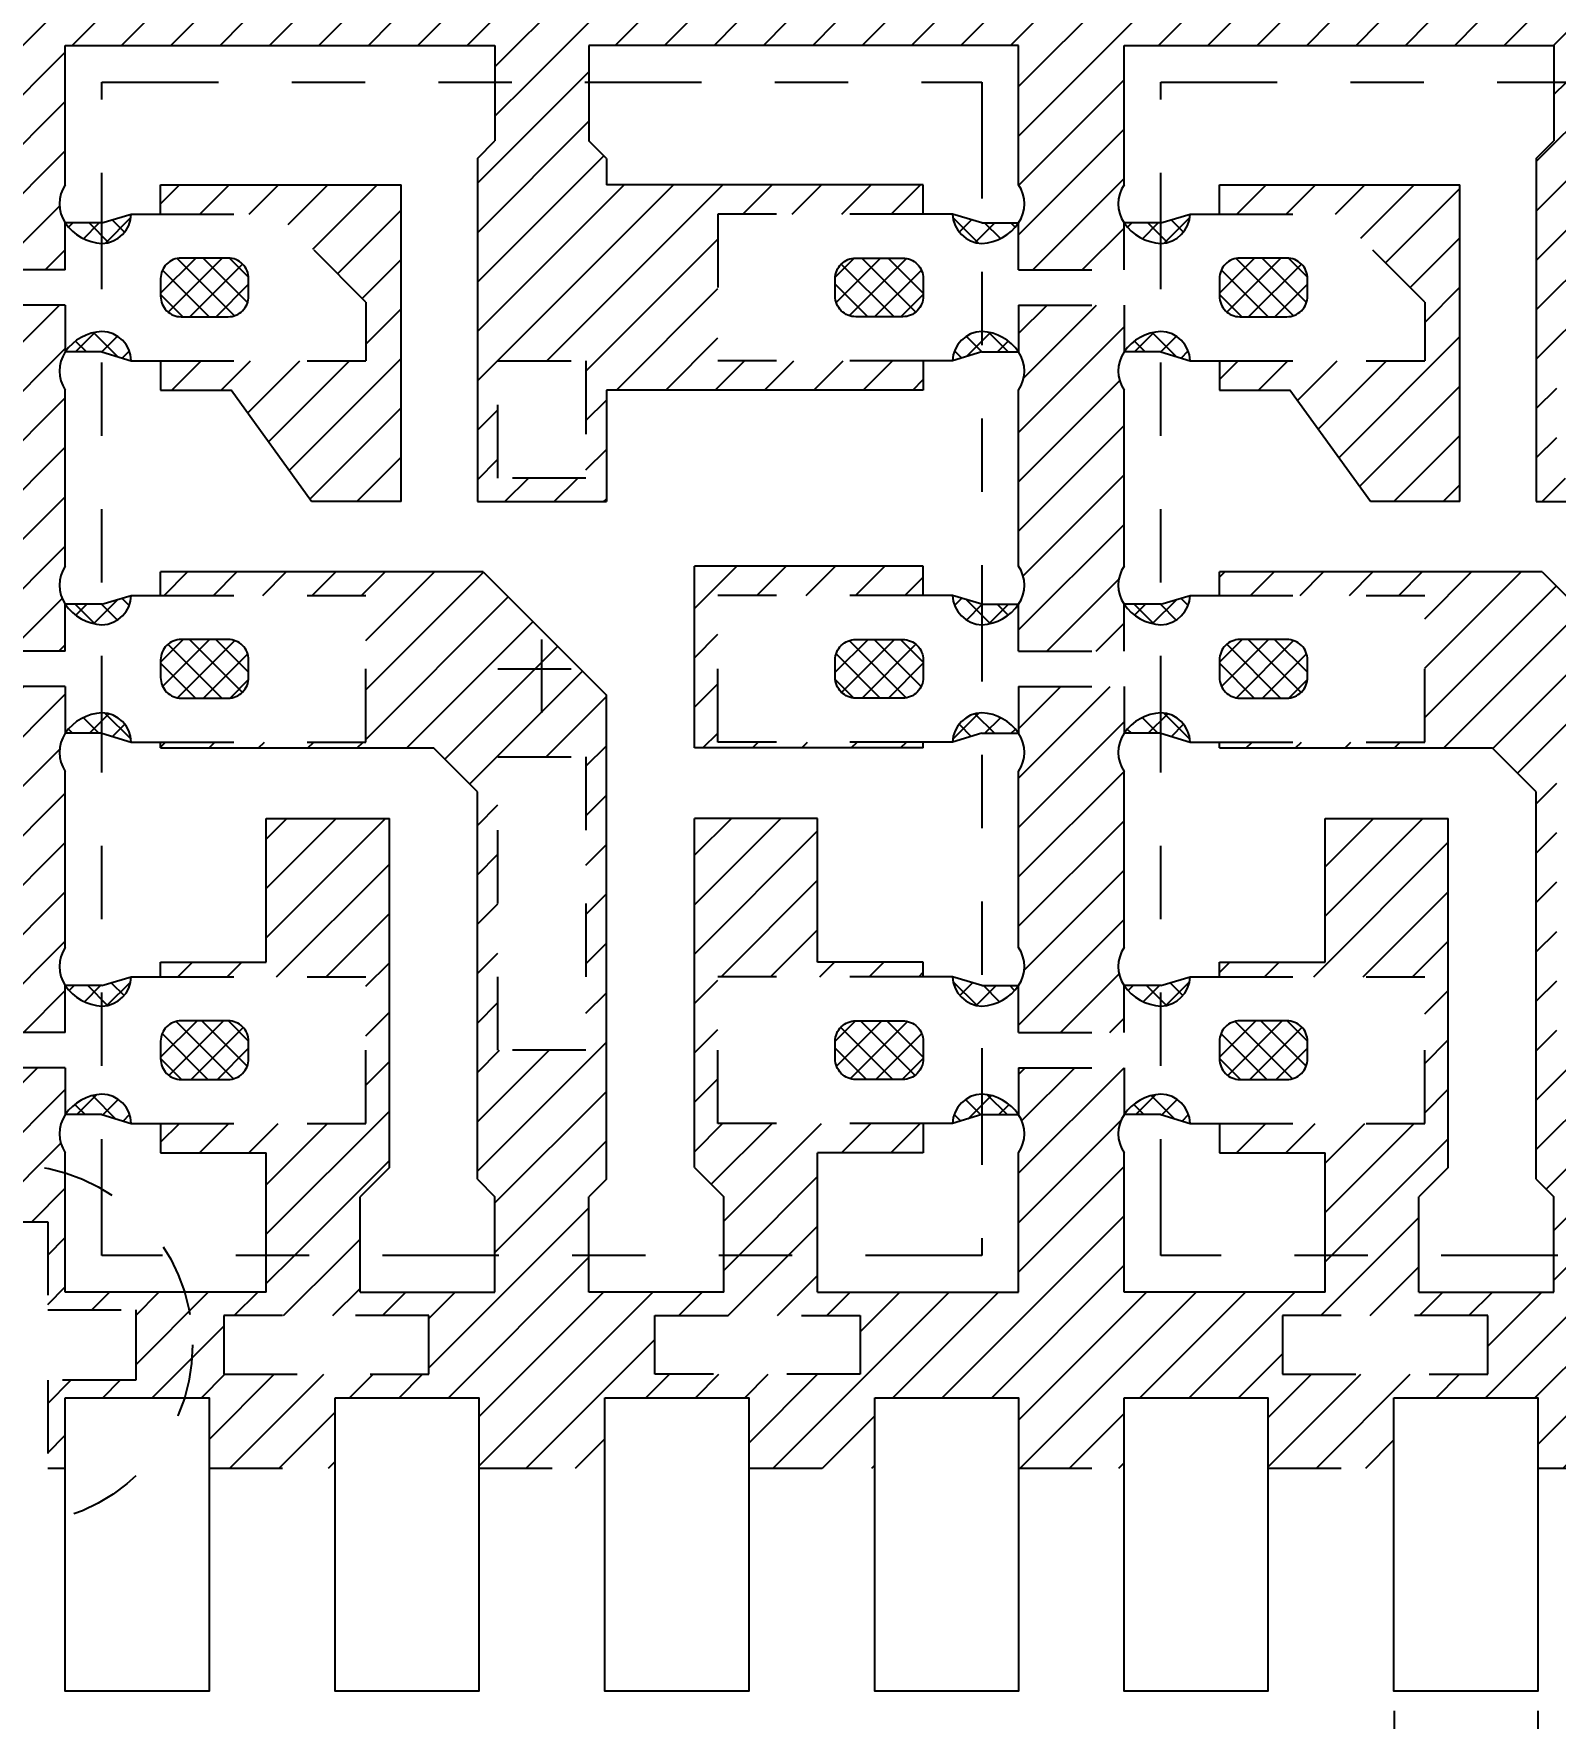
# Model space of a CAD drawing. Extents: x -12.91 to -4.05, y -3.75 to 2.29.
# Drawn here: x -11.09 to -9.015, y -2.341 to -0.043 of the extents above; entities that cross this region are included whole.
import ezdxf

# ---------------------------------------------------------------- set-up
doc = ezdxf.new("R2010")
doc.units = 0
doc.header["$LTSCALE"] = 0.5
doc.header["$PDMODE"] = 98
for name, pattern in [('CENTER', [50.8, 31.75, -6.35, 6.35, -6.35]), ('HIDDEN', [0.375, 0.25, -0.125]), ('PHANTOM2', [31.75, 15.875, -3.175, 3.175, -3.175, 3.175, -3.175])]:
    doc.linetypes.add(name, pattern=pattern)
for name, color, linetype in [('1D', 4, 'Continuous'), ('BTM', 7, 'HIDDEN'), ('CEN', 2, 'CENTER'), ('DIM', 3, 'Continuous'), ('HEB', 4, 'Continuous'), ('HET', 6, 'Continuous'), ('PKG', 1, 'PHANTOM2')]:
    doc.layers.add(name, color=color, linetype=linetype)
doc.styles.add('SIMPLEX', font='simplex.shx')
doc.dimstyles.new('Standard3', dxfattribs={"dimtxt": 0.08, "dimasz": 0.08, "dimexe": 0.027, "dimexo": 0.027, "dimgap": 0.027, "dimtad": 0, "dimdec": 3, "dimlfac": 1.25, "dimrnd": 0.0005, "dimzin": 1, "dimdsep": 46, "dimtxsty": 'SIMPLEX', "dimcen": 0.1905, "dimclrd": 256, "dimclre": 256, "dimclrt": 256, "dimadec": 0, "dimazin": 0, "dimtp": 0.03, "dimtm": 0.05, "dimtfac": 0.8, "dimtdec": 3, "dimtmove": 0, "dimatfit": 3, "dimfxl": 0.05, "dimtolj": 1, "dimtzin": 0, "dimlwd": -1, "dimlwe": -1, "dimarcsym": 0})

# ---------------------------------------------------------------- blocks, each defined once
blk = doc.blocks.new('*D5')
at = {"layer": 'Defpoints', "color": 0, "ltscale": 0.1, "transparency": 16777216}
for p in [(417.5908, 81.1451), (417.7868, 81.1451), (417.7868, 80.2857)]:
    blk.add_point(p, dxfattribs=at)
at = {"layer": 'DIM', "ltscale": 0.1, "transparency": 16777216}
for p, q in [((417.5908, 81.1181), (417.5908, 80.2587)), ((417.7868, 81.1181), (417.7868, 80.2587)), ((417.5108, 80.2857), (417.4308, 80.2857)), ((417.5908, 80.2857), (417.7868, 80.2857)), ((417.8668, 80.2857), (417.9468, 80.2857))]:
    blk.add_line(p, q, dxfattribs=at)
for points in [[(417.5108, 80.299), (417.5108, 80.2724), (417.5908, 80.2857)], [(417.8668, 80.299), (417.8668, 80.2724), (417.7868, 80.2857)]]:
    blk.add_solid(points, dxfattribs=at)
at = {"layer": 'DIM', "ltscale": 0.1, "transparency": 16777216, "insert": (418.2976, 80.2857), "char_height": 0.08, "attachment_point": 5, "style": 'SIMPLEX'}
blk.add_mtext('\\A1;0.245 TYP.', dxfattribs=at)
blk = doc.blocks.new('*D6')
at = {"layer": 'Defpoints', "color": 0, "ltscale": 0.1, "transparency": 16777216}
for p in [(417.7868, 81.1451), (417.9588, 81.1451), (417.9588, 80.4154)]:
    blk.add_point(p, dxfattribs=at)
at = {"layer": 'DIM', "ltscale": 0.1, "transparency": 16777216}
for p, q in [((417.7868, 81.1181), (417.7868, 80.3884)), ((417.9588, 81.1181), (417.9588, 80.3884)), ((417.7068, 80.4154), (417.6268, 80.4154)), ((417.7868, 80.4154), (417.9588, 80.4154)), ((418.0388, 80.4154), (418.1188, 80.4154))]:
    blk.add_line(p, q, dxfattribs=at)
for points in [[(417.7068, 80.4287), (417.7068, 80.402), (417.7868, 80.4154)], [(418.0388, 80.4287), (418.0388, 80.402), (417.9588, 80.4154)]]:
    blk.add_solid(points, dxfattribs=at)
at = {"layer": 'DIM', "ltscale": 0.1, "transparency": 16777216, "insert": (418.462, 80.4154), "char_height": 0.08, "attachment_point": 5, "style": 'SIMPLEX'}
blk.add_mtext('\\A1;0.215 TYP.', dxfattribs=at)

msp = doc.modelspace()

# ---------------------------------------------------------------- hatches: boundary and pattern name
at = {"layer": 'HEB', "ltscale": 0.1}
h = msp.add_hatch(dxfattribs=at)
h.set_pattern_fill('ANSI31', color=256, scale=0.015)
h.paths.add_polyline_path([(-8.15892, -0.93339), (-8.30292, -0.93339), (-8.30292, -0.99739, -0.3080854), (-8.30292, -1.04933), (-8.30292, -1.28946, -0.3080854), (-8.30292, -1.34139), (-8.30292, -1.40539), (-8.15892, -1.40539)])
h.paths.add_polyline_path([(-8.15892, -0.41339), (-8.30292, -0.41339), (-8.30292, -0.47739, -0.3080854), (-8.30292, -0.52933), (-8.30292, -0.76946, -0.3080854), (-8.30292, -0.82139), (-8.30292, -0.88539), (-8.15892, -0.88539)])
h.paths.add_polyline_path([(-8.15892, 0.39061), (-8.30292, 0.39061), (-8.30292, 0.32661, -0.3080854), (-8.30292, 0.27467), (-8.30292, 0.08461), (-8.57692, 0.08461), (-8.57692, 0.13461), (-8.70492, 0.13461), (-8.70492, 0.08461), (-8.88892, 0.08461), (-8.88892, 0.13461), (-9.01692, 0.13461), (-9.01692, 0.08461), (-9.20092, 0.08461), (-9.20092, 0.13461), (-9.32892, 0.13461), (-9.32892, 0.08461), (-9.60292, 0.08461), (-9.60292, 0.27467, -0.3080854), (-9.60292, 0.32661), (-9.60292, 0.39061), (-9.74692, 0.39061), (-9.74692, 0.32661, -0.3080854), (-9.74692, 0.27467), (-9.74692, 0.08461), (-10.02092, 0.08461), (-10.02092, 0.13461), (-10.14892, 0.13461), (-10.14892, 0.08461), (-10.33292, 0.08461), (-10.33292, 0.13461), (-10.46092, 0.13461), (-10.46092, 0.08461), (-10.64492, 0.08461), (-10.64492, 0.13461), (-10.77292, 0.13461), (-10.77292, 0.08461), (-11.04692, 0.08461), (-11.04692, 0.27467, -0.3080854), (-11.04692, 0.32661), (-11.04692, 0.39061), (-11.28684, 0.39061), (-11.28684, 0.28061), (-11.19092, 0.28061), (-11.19092, 0.08461), (-11.28684, 0.08461), (-11.28684, -0.05939), (-11.19092, -0.05939), (-11.19092, -0.25539), (-11.28684, -0.25539), (-11.28684, -0.36539), (-11.04692, -0.36539), (-11.04692, -0.30139, -0.3080854), (-11.04692, -0.24946), (-11.04692, -0.05939), (-10.46092, -0.05939), (-10.46092, -0.10939), (-10.33292, -0.10939), (-10.33292, -0.05939), (-9.74692, -0.05939), (-9.74692, -0.24946, -0.3080854), (-9.74692, -0.30139), (-9.74692, -0.36539), (-9.60292, -0.36539), (-9.60292, -0.30139, -0.3080854), (-9.60292, -0.24946), (-9.60292, -0.05939), (-9.01692, -0.05939), (-9.01692, -0.10939), (-8.88892, -0.10939), (-8.88892, -0.05939), (-8.30292, -0.05939), (-8.30292, -0.24946, -0.3080854), (-8.30292, -0.30139), (-8.30292, -0.36539), (-8.15892, -0.36539)])
h.paths.add_polyline_path([(-8.51892, -0.02739), (-8.79892, -0.02739), (-8.79892, 0.05261), (-8.51892, 0.05261)], flags=16)
h.paths.add_polyline_path([(-9.10692, -0.02739), (-9.38692, -0.02739), (-9.38692, 0.05261), (-9.10692, 0.05261)], flags=16)
h.paths.add_polyline_path([(-9.96292, -0.02739), (-10.24292, -0.02739), (-10.24292, 0.05261), (-9.96292, 0.05261)], flags=16)
h.paths.add_polyline_path([(-10.55092, -0.02739), (-10.83092, -0.02739), (-10.83092, 0.05261), (-10.55092, 0.05261)], flags=16)
h.paths.add_polyline_path([(-8.15892, 0.91061), (-8.30292, 0.91061), (-8.30292, 0.84661, -0.3080854), (-8.30292, 0.79467), (-8.30292, 0.55454, -0.3080854), (-8.30292, 0.50261), (-8.30292, 0.43861), (-8.15892, 0.43861)])
h.paths.add_polyline_path([(-8.15892, 1.43061), (-8.30292, 1.43061), (-8.30292, 1.36661, -0.3080854), (-8.30292, 1.31467), (-8.30292, 1.07454, -0.3080854), (-8.30292, 1.02261), (-8.30292, 0.95861), (-8.15892, 0.95861)])
h.paths.add_polyline_path([(-8.15892, 1.92861), (-11.28684, 1.92861), (-11.28684, 1.78461), (-11.19092, 1.78461), (-11.19092, 1.58861), (-11.28684, 1.58861), (-11.28684, 1.47861), (-11.04692, 1.47861), (-11.04692, 1.54261, -0.3080854), (-11.04692, 1.59454), (-11.04692, 1.78461), (-10.46092, 1.78461), (-10.46092, 1.73461), (-10.33292, 1.73461), (-10.33292, 1.78461), (-9.74692, 1.78461), (-9.74692, 1.59454, -0.3080854), (-9.74692, 1.54261), (-9.74692, 1.47861), (-9.60292, 1.47861), (-9.60292, 1.54261, -0.3080854), (-9.60292, 1.59454), (-9.60292, 1.78461), (-9.01692, 1.78461), (-9.01692, 1.73461), (-8.88892, 1.73461), (-8.88892, 1.78461), (-8.30292, 1.78461), (-8.30292, 1.59454, -0.3080854), (-8.30292, 1.54261), (-8.30292, 1.47861), (-8.15892, 1.47861)])
h.paths.add_polyline_path([(-8.51892, 1.81661), (-8.79892, 1.81661), (-8.79892, 1.89661), (-8.51892, 1.89661)], flags=16)
h.paths.add_polyline_path([(-9.10692, 1.81661), (-9.38692, 1.81661), (-9.38692, 1.89661), (-9.10692, 1.89661)], flags=16)
h.paths.add_polyline_path([(-9.96292, 1.81661), (-10.24292, 1.81661), (-10.24292, 1.89661), (-9.96292, 1.89661)], flags=16)
h.paths.add_polyline_path([(-10.55092, 1.81661), (-10.83092, 1.81661), (-10.83092, 1.89661), (-10.55092, 1.89661)], flags=16)
h.paths.add_polyline_path([(-11.04692, 0.79467, -0.3080854), (-11.04692, 0.84661), (-11.04692, 0.91061), (-11.19092, 0.91061), (-11.19092, 0.83661), (-11.28684, 0.83661), (-11.28684, 0.65661), (-11.19092, 0.65661), (-11.19092, 0.46061), (-11.28684, 0.46061), (-11.28684, 0.43861), (-11.04692, 0.43861), (-11.04692, 0.50261, -0.3080854), (-11.04692, 0.55454)])
h.paths.add_polyline_path([(-11.04692, 1.31467, -0.3080854), (-11.04692, 1.36661), (-11.04692, 1.43061), (-11.28684, 1.43061), (-11.28684, 1.40861), (-11.19092, 1.40861), (-11.19092, 1.21261), (-11.28684, 1.21261), (-11.28684, 1.03261), (-11.19092, 1.03261), (-11.19092, 0.95861), (-11.04692, 0.95861), (-11.04692, 1.02261, -0.3080854), (-11.04692, 1.07454)])
h.paths.add_polyline_path([(-11.04692, -0.52933, -0.3080854), (-11.04692, -0.47739), (-11.04692, -0.41339), (-11.28684, -0.41339), (-11.28684, -0.43539), (-11.19092, -0.43539), (-11.19092, -0.63139), (-11.28684, -0.63139), (-11.28684, -0.81139), (-11.19092, -0.81139), (-11.19092, -0.88539), (-11.04692, -0.88539), (-11.04692, -0.82139, -0.3080854), (-11.04692, -0.76946)])
h.paths.add_polyline_path([(-11.04692, -1.04933, -0.3080854), (-11.04692, -0.99739), (-11.04692, -0.93339), (-11.19092, -0.93339), (-11.19092, -1.00739), (-11.28684, -1.00739), (-11.28684, -1.18739), (-11.19092, -1.18739), (-11.19092, -1.38339), (-11.28684, -1.38339), (-11.28684, -1.40539), (-11.04692, -1.40539), (-11.04692, -1.34139, -0.3080854), (-11.04692, -1.28946)])
h.paths.add_polyline_path([(-9.60292, -0.52933, -0.3080854), (-9.60292, -0.47739), (-9.60292, -0.41339), (-9.74692, -0.41339), (-9.74692, -0.47739, -0.3080854), (-9.74692, -0.52933), (-9.74692, -0.76946, -0.3080854), (-9.74692, -0.82139), (-9.74692, -0.88539), (-9.60292, -0.88539), (-9.60292, -0.82139, -0.3080854), (-9.60292, -0.76946)])
h.paths.add_polyline_path([(-9.60292, -1.04933, -0.3080854), (-9.60292, -0.99739), (-9.60292, -0.93339), (-9.74692, -0.93339), (-9.74692, -0.99739, -0.3080854), (-9.74692, -1.04933), (-9.74692, -1.28946, -0.3080854), (-9.74692, -1.34139), (-9.74692, -1.40539), (-9.60292, -1.40539), (-9.60292, -1.34139, -0.3080854), (-9.60292, -1.28946)])
h.paths.add_polyline_path([(-9.60292, 1.31467, -0.3080854), (-9.60292, 1.36661), (-9.60292, 1.43061), (-9.74692, 1.43061), (-9.74692, 1.36661, -0.3080854), (-9.74692, 1.31467), (-9.74692, 1.07454, -0.3080854), (-9.74692, 1.02261), (-9.74692, 0.95861), (-9.60292, 0.95861), (-9.60292, 1.02261, -0.3080854), (-9.60292, 1.07454)])
h.paths.add_polyline_path([(-9.60292, 0.79467, -0.3080854), (-9.60292, 0.84661), (-9.60292, 0.91061), (-9.74692, 0.91061), (-9.74692, 0.84661, -0.3080854), (-9.74692, 0.79467), (-9.74692, 0.55454, -0.3080854), (-9.74692, 0.50261), (-9.74692, 0.43861), (-9.60292, 0.43861), (-9.60292, 0.50261, -0.3080854), (-9.60292, 0.55454)])
h.paths.add_polyline_path([(-8.15892, -1.45339), (-8.30292, -1.45339), (-8.30292, -1.51739), (-8.35292, -1.51739), (-8.35292, -1.70939), (-8.70492, -1.70939), (-8.70492, -1.75939), (-8.88892, -1.75939), (-8.88892, -1.70939), (-9.01692, -1.70939), (-9.01692, -1.75939), (-9.20092, -1.75939), (-9.20092, -1.70939), (-9.32892, -1.70939), (-9.32892, -1.75939), (-9.60292, -1.75939), (-9.60292, -1.56933, -0.3080854), (-9.60292, -1.51739), (-9.60292, -1.45339), (-9.74692, -1.45339), (-9.74692, -1.51739, -0.3080854), (-9.74692, -1.56933), (-9.74692, -1.75939), (-10.02092, -1.75939), (-10.02092, -1.70939), (-10.14892, -1.70939), (-10.14892, -1.75939), (-10.33292, -1.75939), (-10.33292, -1.70939), (-10.46092, -1.70939), (-10.46092, -1.75939), (-10.64492, -1.75939), (-10.64492, -1.70939), (-10.77292, -1.70939), (-10.77292, -1.75939), (-11.04692, -1.75939), (-11.04692, -1.56933, -0.3080854), (-11.04692, -1.51739), (-11.04692, -1.45339), (-11.28684, -1.45339), (-11.28684, -1.56339), (-11.19092, -1.56339), (-11.19092, -1.75939), (-11.28692, -1.75939), (-11.28692, -1.78339), (-11.16692, -1.78339), (-11.16692, -1.66339), (-11.07092, -1.66339), (-11.07092, -1.78339), (-10.95092, -1.78339), (-10.95092, -1.87939), (-11.07092, -1.87939), (-11.07092, -1.99939), (-11.04692, -1.99939), (-11.04692, -1.90339), (-10.85092, -1.90339), (-10.85092, -1.99939), (-10.67892, -1.99939), (-10.67892, -1.90339), (-10.48292, -1.90339), (-10.48292, -1.99939), (-10.31092, -1.99939), (-10.31092, -1.90339), (-10.11492, -1.90339), (-10.11492, -1.99939), (-9.94292, -1.99939), (-9.94292, -1.90339), (-9.74692, -1.90339), (-9.74692, -1.99939), (-9.60292, -1.99939), (-9.60292, -1.90339), (-9.40692, -1.90339), (-9.40692, -1.99939), (-9.23492, -1.99939), (-9.23492, -1.90339), (-9.03892, -1.90339), (-9.03892, -1.99939), (-8.86692, -1.99939), (-8.86692, -1.90339), (-8.67092, -1.90339), (-8.67092, -1.99939), (-8.49892, -1.99939), (-8.49892, -1.90339), (-8.30292, -1.90339), (-8.30292, -1.99939), (-8.15892, -1.99939)])
h.paths.add_polyline_path([(-8.51892, -1.87139), (-8.79892, -1.87139), (-8.79892, -1.79139), (-8.51892, -1.79139)], flags=16)
h.paths.add_polyline_path([(-9.10692, -1.87139), (-9.38692, -1.87139), (-9.38692, -1.79139), (-9.10692, -1.79139)], flags=16)
h.paths.add_polyline_path([(-9.96292, -1.87139), (-10.24292, -1.87139), (-10.24292, -1.79139), (-9.96292, -1.79139)], flags=16)
h.paths.add_polyline_path([(-10.55092, -1.87139), (-10.83092, -1.87139), (-10.83092, -1.79139), (-10.55092, -1.79139)], flags=16)
h.paths.add_polyline_path([(-11.16692, -1.87939), (-11.28692, -1.87939), (-11.28692, -1.90339), (-11.19092, -1.90339), (-11.19092, -1.99939), (-11.16692, -1.99939)], flags=17)
h = msp.add_hatch(dxfattribs=at)
h.set_pattern_fill('ANSI31', color=256, scale=0.015)
h.paths.add_polyline_path([(-10.30892, 0.89861), (-10.47692, 1.06661), (-10.91692, 1.06661), (-10.91692, 1.03461), (-10.63692, 1.03461), (-10.63692, 0.83461), (-10.91692, 0.83461), (-10.91692, 0.82661), (-10.54492, 0.82661), (-10.48492, 0.76661), (-10.48492, 0.23861), (-10.46092, 0.21461), (-10.46092, 0.13461), (-10.33292, 0.13461), (-10.33292, 0.21461), (-10.30892, 0.23861)])
h.paths.add_polyline_path([(-10.33692, 0.41461), (-10.45692, 0.41461), (-10.45692, 0.81461), (-10.33692, 0.81461)], flags=16)
h.paths.add_polyline_path([(-10.58892, 1.59461), (-10.91692, 1.59461), (-10.91692, 1.55461), (-10.75692, 1.55461), (-10.63692, 1.43461), (-10.63692, 1.35461), (-10.91692, 1.35461), (-10.91692, 1.31461), (-10.82092, 1.31461), (-10.71114, 1.16261), (-10.58892, 1.16261)])
h.paths.add_polyline_path([(-10.15692, 1.55461), (-9.87692, 1.55461), (-9.87692, 1.59461), (-10.30892, 1.59461), (-10.30892, 1.63061), (-10.33292, 1.65461), (-10.33292, 1.73461), (-10.46092, 1.73461), (-10.46092, 1.65461), (-10.48492, 1.63061), (-10.48492, 1.16261), (-10.30892, 1.16261), (-10.30892, 1.31461), (-9.87692, 1.31461), (-9.87692, 1.35461), (-10.15692, 1.35461)])
h.paths.add_polyline_path([(-10.33692, 1.35461), (-10.33692, 1.19461), (-10.45692, 1.19461), (-10.45692, 1.35461)], flags=16)
h.paths.add_polyline_path([(-9.87692, 1.07461), (-10.18892, 1.07461), (-10.18892, 0.82661), (-9.87692, 0.82661), (-9.87692, 0.83461), (-10.15692, 0.83461), (-10.15692, 1.03461), (-9.87692, 1.03461)])
h.paths.add_polyline_path([(-10.02092, 0.73061), (-10.18892, 0.73061), (-10.18892, 0.25461), (-10.14892, 0.21461), (-10.14892, 0.13461), (-10.02092, 0.13461), (-10.02092, 0.27461), (-9.87692, 0.27461), (-9.87692, 0.31461), (-10.15692, 0.31461), (-10.15692, 0.51461), (-9.87692, 0.51461), (-9.87692, 0.53461), (-10.02092, 0.53461)])
h.paths.add_polyline_path([(-10.60492, 0.73061), (-10.77292, 0.73061), (-10.77292, 0.53461), (-10.91692, 0.53461), (-10.91692, 0.51461), (-10.63692, 0.51461), (-10.63692, 0.31461), (-10.91692, 0.31461), (-10.91692, 0.27461), (-10.77292, 0.27461), (-10.77292, 0.13461), (-10.64492, 0.13461), (-10.64492, 0.21461), (-10.60492, 0.25461)], flags=17)
h.paths.add_polyline_path([(-10.91692, -0.24939), (-10.91692, -0.28939), (-10.75692, -0.28939), (-10.63692, -0.40939), (-10.63692, -0.48939), (-10.91692, -0.48939), (-10.91692, -0.52939), (-10.82092, -0.52939), (-10.71114, -0.68139), (-10.58892, -0.68139), (-10.58892, -0.24939)])
h.paths.add_polyline_path([(-10.48492, -0.68139), (-10.30892, -0.68139), (-10.30892, -0.52939), (-9.87692, -0.52939), (-9.87692, -0.48939), (-10.15692, -0.48939), (-10.15692, -0.28939), (-9.87692, -0.28939), (-9.87692, -0.24939), (-10.30892, -0.24939), (-10.30892, -0.21339), (-10.33292, -0.18939), (-10.33292, -0.10939), (-10.46092, -0.10939), (-10.46092, -0.18939), (-10.48492, -0.21339)])
h.paths.add_polyline_path([(-10.33692, -0.48939), (-10.33692, -0.64939), (-10.45692, -0.64939), (-10.45692, -0.48939)], flags=16)
h.paths.add_polyline_path([(-10.39692, -0.85739), (-10.47692, -0.77739), (-10.91692, -0.77739), (-10.91692, -0.80939), (-10.63692, -0.80939), (-10.63692, -1.00939), (-10.91692, -1.00939), (-10.91692, -1.01739), (-10.54492, -1.01739), (-10.48492, -1.07739), (-10.48492, -1.60539), (-10.46092, -1.62939), (-10.46092, -1.70939), (-10.33292, -1.70939), (-10.33292, -1.62939), (-10.30892, -1.60539), (-10.30892, -0.94539), (-10.34492, -0.90939)])
h.paths.add_polyline_path([(-10.45692, -1.02939), (-10.33692, -1.02939), (-10.33692, -1.42939), (-10.45692, -1.42939)], flags=16)
h.paths.add_polyline_path([(-10.18892, -0.76939), (-10.18892, -1.01739), (-9.87692, -1.01739), (-9.87692, -1.00939), (-10.15692, -1.00939), (-10.15692, -0.80939), (-9.87692, -0.80939), (-9.87692, -0.76939)])
h.paths.add_polyline_path([(-10.02092, -1.11339), (-10.18892, -1.11339), (-10.18892, -1.58939), (-10.14892, -1.62939), (-10.14892, -1.70939), (-10.02092, -1.70939), (-10.02092, -1.56939), (-9.87692, -1.56939), (-9.87692, -1.52939), (-10.15692, -1.52939), (-10.15692, -1.32939), (-9.87692, -1.32939), (-9.87692, -1.30939), (-10.02092, -1.30939)])
h.paths.add_polyline_path([(-10.77292, -1.30939), (-10.91692, -1.30939), (-10.91692, -1.32939), (-10.63692, -1.32939), (-10.63692, -1.52939), (-10.91692, -1.52939), (-10.91692, -1.56939), (-10.77292, -1.56939), (-10.77292, -1.70939), (-10.64492, -1.70939), (-10.64492, -1.62939), (-10.60492, -1.58939), (-10.60492, -1.11339), (-10.77292, -1.11339)], flags=17)
h.paths.add_polyline_path([(-9.26714, -0.68139), (-9.14492, -0.68139), (-9.14492, -0.24939), (-9.47292, -0.24939), (-9.47292, -0.28939), (-9.31292, -0.28939), (-9.19292, -0.40939), (-9.19292, -0.48939), (-9.47292, -0.48939), (-9.47292, -0.52939), (-9.37692, -0.52939)])
h.paths.add_polyline_path([(-8.86492, -0.24939), (-8.86492, -0.21339), (-8.88892, -0.18939), (-8.88892, -0.10939), (-9.01692, -0.10939), (-9.01692, -0.18939), (-9.04092, -0.21339), (-9.04092, -0.68139), (-8.86492, -0.68139), (-8.86492, -0.52939), (-8.43292, -0.52939), (-8.43292, -0.48939), (-8.71292, -0.48939), (-8.71292, -0.28939), (-8.43292, -0.28939), (-8.43292, -0.24939)])
h.paths.add_polyline_path([(-8.89292, -0.48939), (-8.89292, -0.64939), (-9.01292, -0.64939), (-9.01292, -0.48939)], flags=16)
h.paths.add_polyline_path([(-8.43292, -0.80939), (-8.43292, -0.76939), (-8.74492, -0.76939), (-8.74492, -1.01739), (-8.43292, -1.01739), (-8.43292, -1.00939), (-8.71292, -1.00939), (-8.71292, -0.80939)])
h.paths.add_polyline_path([(-8.95292, -0.85739), (-9.03292, -0.77739), (-9.47292, -0.77739), (-9.47292, -0.80939), (-9.19292, -0.80939), (-9.19292, -1.00939), (-9.47292, -1.00939), (-9.47292, -1.01739), (-9.10092, -1.01739), (-9.04092, -1.07739), (-9.04092, -1.60539), (-9.01692, -1.62939), (-9.01692, -1.70939), (-8.88892, -1.70939), (-8.88892, -1.62939), (-8.86492, -1.60539), (-8.86492, -0.94539), (-8.90092, -0.90939)])
h.paths.add_polyline_path([(-9.01292, -1.02939), (-8.89292, -1.02939), (-8.89292, -1.42939), (-9.01292, -1.42939)], flags=16)
h.paths.add_polyline_path([(-9.19292, -1.32939), (-9.19292, -1.52939), (-9.47292, -1.52939), (-9.47292, -1.56939), (-9.32892, -1.56939), (-9.32892, -1.70939), (-9.20092, -1.70939), (-9.20092, -1.62939), (-9.16092, -1.58939), (-9.16092, -1.11339), (-9.32892, -1.11339), (-9.32892, -1.30939), (-9.47292, -1.30939), (-9.47292, -1.32939)], flags=17)
h.paths.add_polyline_path([(-8.74492, -1.58939), (-8.70492, -1.62939), (-8.70492, -1.70939), (-8.57692, -1.70939), (-8.57692, -1.56939), (-8.43292, -1.56939), (-8.43292, -1.52939), (-8.71292, -1.52939), (-8.71292, -1.32939), (-8.43292, -1.32939), (-8.43292, -1.30939), (-8.57692, -1.30939), (-8.57692, -1.11339), (-8.74492, -1.11339)])
h.paths.add_polyline_path([(-9.14492, 1.59461), (-9.47292, 1.59461), (-9.47292, 1.55461), (-9.31292, 1.55461), (-9.19292, 1.43461), (-9.19292, 1.35461), (-9.47292, 1.35461), (-9.47292, 1.31461), (-9.37692, 1.31461), (-9.26714, 1.16261), (-9.14492, 1.16261)])
h.paths.add_polyline_path([(-8.43292, 1.31461), (-8.43292, 1.35461), (-8.71292, 1.35461), (-8.71292, 1.55461), (-8.43292, 1.55461), (-8.43292, 1.59461), (-8.86492, 1.59461), (-8.86492, 1.63061), (-8.88892, 1.65461), (-8.88892, 1.73461), (-9.01692, 1.73461), (-9.01692, 1.65461), (-9.04092, 1.63061), (-9.04092, 1.16261), (-8.86492, 1.16261), (-8.86492, 1.31461)])
h.paths.add_polyline_path([(-8.89292, 1.35461), (-8.89292, 1.19461), (-9.01292, 1.19461), (-9.01292, 1.35461)], flags=16)
h.paths.add_polyline_path([(-8.86492, 0.89861), (-8.90092, 0.93461), (-8.95292, 0.98661), (-9.03292, 1.06661), (-9.47292, 1.06661), (-9.47292, 1.03461), (-9.19292, 1.03461), (-9.19292, 0.83461), (-9.47292, 0.83461), (-9.47292, 0.82661), (-9.10092, 0.82661), (-9.04092, 0.76661), (-9.04092, 0.23861), (-9.01692, 0.21461), (-9.01692, 0.13461), (-8.88892, 0.13461), (-8.88892, 0.21461), (-8.86492, 0.23861)])
h.paths.add_polyline_path([(-9.01292, 0.41461), (-9.01292, 0.81461), (-8.89292, 0.81461), (-8.89292, 0.41461)], flags=16)
h.paths.add_polyline_path([(-8.74492, 0.25461), (-8.70492, 0.21461), (-8.70492, 0.13461), (-8.57692, 0.13461), (-8.57692, 0.27461), (-8.43292, 0.27461), (-8.43292, 0.31461), (-8.71292, 0.31461), (-8.71292, 0.51461), (-8.43292, 0.51461), (-8.43292, 0.53461), (-8.57692, 0.53461), (-8.57692, 0.73061), (-8.74492, 0.73061)])
h.paths.add_polyline_path([(-9.19292, 0.51461), (-9.19292, 0.31461), (-9.47292, 0.31461), (-9.47292, 0.27461), (-9.32892, 0.27461), (-9.32892, 0.13461), (-9.20092, 0.13461), (-9.20092, 0.21461), (-9.16092, 0.25461), (-9.16092, 0.73061), (-9.32892, 0.73061), (-9.32892, 0.53461), (-9.47292, 0.53461), (-9.47292, 0.51461)], flags=17)
h.paths.add_polyline_path([(-8.74492, 1.07461), (-8.74492, 0.82661), (-8.43292, 0.82661), (-8.43292, 0.83461), (-8.71292, 0.83461), (-8.71292, 1.03461), (-8.43292, 1.03461), (-8.43292, 1.07461)])
at = {"layer": 'HET', "ltscale": 0.1}
h = msp.add_hatch(dxfattribs=at)
h.set_pattern_fill('ANSI37', color=256, scale=0.008)
h.set_pattern_definition([(45, (-10.396915, 1.846872), (-0.01796051, 0.01796051), []), (135, (-10.396915, 1.846872), (-0.01796051, -0.01796051), [])])
h.paths.add_polyline_path([(-10.82492, -0.42939, 0.4142136), (-10.79692, -0.40139), (-10.79692, -0.37739, 0.4142136), (-10.82492, -0.34939), (-10.88892, -0.34939, 0.4142136), (-10.91692, -0.37739), (-10.91692, -0.40139, 0.4142136), (-10.88892, -0.42939)])
h.paths.add_polyline_path([(-10.95692, -0.28939), (-10.99692, -0.30139), (-11.04692, -0.30139, 0.2347538), (-10.99692, -0.32939, 0.3981388)])
h.paths.add_polyline_path([(-10.95692, -0.48939, 0.3981388), (-10.99692, -0.44939, 0.2347538), (-11.04692, -0.47739), (-10.99692, -0.47739)])
h.paths.add_polyline_path([(-9.79692, -0.32939, 0.2347538), (-9.74692, -0.30139), (-9.79692, -0.30139), (-9.83692, -0.28939, 0.3981388)])
h.paths.add_polyline_path([(-9.87692, -0.37739, 0.4142136), (-9.90492, -0.34939), (-9.96892, -0.34939, 0.4142136), (-9.99692, -0.37739), (-9.99692, -0.40139, 0.4142136), (-9.96892, -0.42939), (-9.90492, -0.42939, 0.4142136), (-9.87692, -0.40139)])
h.paths.add_polyline_path([(-9.74692, -0.47739, 0.2347538), (-9.79692, -0.44939, 0.3981388), (-9.83692, -0.48939), (-9.79692, -0.47739)])
h.paths.add_polyline_path([(-9.79692, -0.82139), (-9.83692, -0.80939, 0.3981388), (-9.79692, -0.84939, 0.2347538), (-9.74692, -0.82139)])
h.paths.add_polyline_path([(-9.90492, -0.86939), (-9.96892, -0.86939, 0.4142136), (-9.99692, -0.89739), (-9.99692, -0.92139, 0.4142136), (-9.96892, -0.94939), (-9.90492, -0.94939, 0.4142136), (-9.87692, -0.92139), (-9.87692, -0.89739, 0.4142136)])
h.paths.add_polyline_path([(-9.79692, -0.96939, 0.3981388), (-9.83692, -1.00939), (-9.79692, -0.99739), (-9.74692, -0.99739, 0.2347538)])
h.paths.add_polyline_path([(-10.95692, -0.80939), (-10.99692, -0.82139), (-11.04692, -0.82139, 0.2347538), (-10.99692, -0.84939, 0.3981388)])
h.paths.add_polyline_path([(-10.91692, -0.92139, 0.4142136), (-10.88892, -0.94939), (-10.82492, -0.94939, 0.4142136), (-10.79692, -0.92139), (-10.79692, -0.89739, 0.4142136), (-10.82492, -0.86939), (-10.88892, -0.86939, 0.4142136), (-10.91692, -0.89739)])
h.paths.add_polyline_path([(-10.95692, -1.00939, 0.3981388), (-10.99692, -0.96939, 0.2347538), (-11.04692, -0.99739), (-10.99692, -0.99739)])
h.paths.add_polyline_path([(-10.99692, -1.34139), (-11.04692, -1.34139, 0.2347538), (-10.99692, -1.36939, 0.3981388), (-10.95692, -1.32939)])
h.paths.add_polyline_path([(-10.82492, -1.46939, 0.4142136), (-10.79692, -1.44139), (-10.79692, -1.41739, 0.4142136), (-10.82492, -1.38939), (-10.88892, -1.38939, 0.4142136), (-10.91692, -1.41739), (-10.91692, -1.44139, 0.4142136), (-10.88892, -1.46939)])
h.paths.add_polyline_path([(-10.95692, -1.52939, 0.3981388), (-10.99692, -1.48939, 0.2347538), (-11.04692, -1.51739), (-10.99692, -1.51739)])
h.paths.add_polyline_path([(-9.79692, -1.36939, 0.2347538), (-9.74692, -1.34139), (-9.79692, -1.34139), (-9.83692, -1.32939, 0.3981388)])
h.paths.add_polyline_path([(-9.96892, -1.38939, 0.4142136), (-9.99692, -1.41739), (-9.99692, -1.44139, 0.4142136), (-9.96892, -1.46939), (-9.90492, -1.46939, 0.4142136), (-9.87692, -1.44139), (-9.87692, -1.41739, 0.4142136), (-9.90492, -1.38939)])
h.paths.add_polyline_path([(-9.79692, -1.51739), (-9.74692, -1.51739, 0.2347538), (-9.79692, -1.48939, 0.3981388), (-9.83692, -1.52939)])
h = msp.add_hatch(dxfattribs=at)
h.set_pattern_fill('ANSI37', color=256, scale=0.008)
h.set_pattern_definition([(45, (-8.952915, 1.846872), (-0.01796051, 0.01796051), []), (135, (-8.952915, 1.846872), (-0.01796051, -0.01796051), [])])
h.paths.add_polyline_path([(-9.38092, -0.42939, 0.4142136), (-9.35292, -0.40139), (-9.35292, -0.37739, 0.4142136), (-9.38092, -0.34939), (-9.44492, -0.34939, 0.4142136), (-9.47292, -0.37739), (-9.47292, -0.40139, 0.4142136), (-9.44492, -0.42939)])
h.paths.add_polyline_path([(-9.51292, -0.28939), (-9.55292, -0.30139), (-9.60292, -0.30139, 0.2347538), (-9.55292, -0.32939, 0.3981388)])
h.paths.add_polyline_path([(-9.51292, -0.48939, 0.3981388), (-9.55292, -0.44939, 0.2347538), (-9.60292, -0.47739), (-9.55292, -0.47739)])
h.paths.add_polyline_path([(-8.35292, -0.32939, 0.2347538), (-8.30292, -0.30139), (-8.35292, -0.30139), (-8.39292, -0.28939, 0.3981388)])
h.paths.add_polyline_path([(-8.43292, -0.37739, 0.4142136), (-8.46092, -0.34939), (-8.52492, -0.34939, 0.4142136), (-8.55292, -0.37739), (-8.55292, -0.40139, 0.4142136), (-8.52492, -0.42939), (-8.46092, -0.42939, 0.4142136), (-8.43292, -0.40139)])
h.paths.add_polyline_path([(-8.30292, -0.47739, 0.2347538), (-8.35292, -0.44939, 0.3981388), (-8.39292, -0.48939), (-8.35292, -0.47739)])
h.paths.add_polyline_path([(-8.35292, -0.82139), (-8.39292, -0.80939, 0.3981388), (-8.35292, -0.84939, 0.2347538), (-8.30292, -0.82139)])
h.paths.add_polyline_path([(-8.46092, -0.86939), (-8.52492, -0.86939, 0.4142136), (-8.55292, -0.89739), (-8.55292, -0.92139, 0.4142136), (-8.52492, -0.94939), (-8.46092, -0.94939, 0.4142136), (-8.43292, -0.92139), (-8.43292, -0.89739, 0.4142136)])
h.paths.add_polyline_path([(-8.35292, -0.96939, 0.3981388), (-8.39292, -1.00939), (-8.35292, -0.99739), (-8.30292, -0.99739, 0.2347538)])
h.paths.add_polyline_path([(-9.51292, -0.80939), (-9.55292, -0.82139), (-9.60292, -0.82139, 0.2347538), (-9.55292, -0.84939, 0.3981388)])
h.paths.add_polyline_path([(-9.47292, -0.92139, 0.4142136), (-9.44492, -0.94939), (-9.38092, -0.94939, 0.4142136), (-9.35292, -0.92139), (-9.35292, -0.89739, 0.4142136), (-9.38092, -0.86939), (-9.44492, -0.86939, 0.4142136), (-9.47292, -0.89739)])
h.paths.add_polyline_path([(-9.51292, -1.00939, 0.3981388), (-9.55292, -0.96939, 0.2347538), (-9.60292, -0.99739), (-9.55292, -0.99739)])
h.paths.add_polyline_path([(-9.55292, -1.34139), (-9.60292, -1.34139, 0.2347538), (-9.55292, -1.36939, 0.3981388), (-9.51292, -1.32939)])
h.paths.add_polyline_path([(-9.38092, -1.46939, 0.4142136), (-9.35292, -1.44139), (-9.35292, -1.41739, 0.4142136), (-9.38092, -1.38939), (-9.44492, -1.38939, 0.4142136), (-9.47292, -1.41739), (-9.47292, -1.44139, 0.4142136), (-9.44492, -1.46939)])
h.paths.add_polyline_path([(-9.51292, -1.52939, 0.3981388), (-9.55292, -1.48939, 0.2347538), (-9.60292, -1.51739), (-9.55292, -1.51739)])
h.paths.add_polyline_path([(-8.35292, -1.36939, 0.2347538), (-8.30292, -1.34139), (-8.35292, -1.34139), (-8.39292, -1.32939, 0.3981388)])
h.paths.add_polyline_path([(-8.52492, -1.38939, 0.4142136), (-8.55292, -1.41739), (-8.55292, -1.44139, 0.4142136), (-8.52492, -1.46939), (-8.46092, -1.46939, 0.4142136), (-8.43292, -1.44139), (-8.43292, -1.41739, 0.4142136), (-8.46092, -1.38939)])
h.paths.add_polyline_path([(-8.35292, -1.51739), (-8.30292, -1.51739, 0.2347538), (-8.35292, -1.48939, 0.3981388), (-8.39292, -1.52939)])

# ---------------------------------------------------------------- linework, layer by layer
at = {"ltscale": 0.1}
for p, q in [((-11.04692, -0.05939), (-10.46092, -0.05939)), ((-11.04692, -0.24946), (-11.04692, -0.05939)), ((-9.74692, -0.05939), (-10.33292, -0.05939)), ((-9.74692, -0.24946), (-9.74692, -0.05939)), ((-9.60292, -0.05939), (-9.01692, -0.05939)), ((-9.60292, -0.24946), (-9.60292, -0.05939)), ((-10.99692, -0.30139), (-10.95692, -0.28939)), ((-9.79692, -0.30139), (-9.83692, -0.28939)), ((-9.55292, -0.30139), (-9.51292, -0.28939)), ((-10.99692, -0.30139), (-11.04692, -0.30139)), ((-9.79692, -0.30139), (-9.74692, -0.30139)), ((-9.55292, -0.30139), (-9.60292, -0.30139)), ((-10.99692, -0.47739), (-11.04692, -0.47739)), ((-10.99692, -0.47739), (-10.95692, -0.48939)), ((-9.79692, -0.47739), (-9.83692, -0.48939)), ((-9.79692, -0.47739), (-9.74692, -0.47739)), ((-9.55292, -0.47739), (-9.60292, -0.47739)), ((-9.55292, -0.47739), (-9.51292, -0.48939)), ((-11.04692, -0.76946), (-11.04692, -0.52933)), ((-9.74692, -0.76946), (-9.74692, -0.52933)), ((-9.60292, -0.76946), (-9.60292, -0.52933)), ((-10.99692, -0.82139), (-11.04692, -0.82139)), ((-10.99692, -0.82139), (-10.95692, -0.80939)), ((-9.79692, -0.82139), (-9.83692, -0.80939)), ((-9.79692, -0.82139), (-9.74692, -0.82139)), ((-9.55292, -0.82139), (-9.60292, -0.82139)), ((-9.55292, -0.82139), (-9.51292, -0.80939)), ((-10.99692, -0.99739), (-11.04692, -0.99739)), ((-10.99692, -0.99739), (-10.95692, -1.00939)), ((-9.79692, -0.99739), (-9.83692, -1.00939)), ((-9.79692, -0.99739), (-9.74692, -0.99739)), ((-9.55292, -0.99739), (-9.60292, -0.99739)), ((-9.55292, -0.99739), (-9.51292, -1.00939)), ((-11.04692, -1.28946), (-11.04692, -1.04933)), ((-9.74692, -1.28946), (-9.74692, -1.04933)), ((-9.60292, -1.28946), (-9.60292, -1.04933)), ((-10.99692, -1.34139), (-10.95692, -1.32939)), ((-9.79692, -1.34139), (-9.83692, -1.32939)), ((-9.55292, -1.34139), (-9.51292, -1.32939)), ((-10.99692, -1.34139), (-11.04692, -1.34139)), ((-9.79692, -1.34139), (-9.74692, -1.34139)), ((-9.55292, -1.34139), (-9.60292, -1.34139)), ((-10.99692, -1.51739), (-11.04692, -1.51739)), ((-10.99692, -1.51739), (-10.95692, -1.52939)), ((-9.79692, -1.51739), (-9.83692, -1.52939)), ((-9.79692, -1.51739), (-9.74692, -1.51739)), ((-9.55292, -1.51739), (-9.60292, -1.51739)), ((-9.55292, -1.51739), (-9.51292, -1.52939)), ((-11.04692, -1.75939), (-11.04692, -1.56933)), ((-9.74692, -1.75939), (-9.74692, -1.56933)), ((-9.60292, -1.75939), (-9.60292, -1.56933)), ((-10.77292, -1.75939), (-11.04692, -1.75939)), ((-10.64492, -1.75939), (-10.46092, -1.75939)), ((-10.14892, -1.75939), (-10.33292, -1.75939)), ((-10.02092, -1.75939), (-9.74692, -1.75939)), ((-9.32892, -1.75939), (-9.60292, -1.75939)), ((-9.20092, -1.75939), (-9.01692, -1.75939))]:
    msp.add_line(p, q, dxfattribs=at)
for p, q in [((-10.46092, -0.05939), (-10.46092, -0.18939)), ((-10.33292, -0.05939), (-10.33292, -0.18939)), ((-9.01692, -0.05939), (-9.01692, -0.18939)), ((-10.48492, -0.21339), (-10.46092, -0.18939)), ((-10.30892, -0.21339), (-10.33292, -0.18939)), ((-9.04092, -0.21339), (-9.01692, -0.18939)), ((-10.48492, -0.21339), (-10.48492, -0.68139)), ((-10.30892, -0.21339), (-10.30892, -0.24939)), ((-9.04092, -0.21339), (-9.04092, -0.68139)), ((-10.91692, -0.24939), (-10.58892, -0.24939)), ((-10.91692, -0.28939), (-10.91692, -0.24939)), ((-10.58892, -0.68139), (-10.58892, -0.24939)), ((-9.87692, -0.24939), (-10.30892, -0.24939)), ((-9.87692, -0.28939), (-9.87692, -0.24939)), ((-9.47292, -0.24939), (-9.14492, -0.24939)), ((-9.47292, -0.28939), (-9.47292, -0.24939)), ((-9.14492, -0.68139), (-9.14492, -0.24939)), ((-10.95692, -0.28939), (-10.91692, -0.28939)), ((-9.83692, -0.28939), (-9.87692, -0.28939)), ((-9.51292, -0.28939), (-9.47292, -0.28939)), ((-10.95692, -0.48939), (-10.91692, -0.48939)), ((-10.91692, -0.48939), (-10.91692, -0.52939)), ((-9.87692, -0.48939), (-9.87692, -0.52939)), ((-9.83692, -0.48939), (-9.87692, -0.48939)), ((-9.51292, -0.48939), (-9.47292, -0.48939)), ((-9.47292, -0.48939), (-9.47292, -0.52939)), ((-10.91692, -0.52939), (-10.82092, -0.52939)), ((-10.71114, -0.68139), (-10.82092, -0.52939)), ((-10.30892, -0.52939), (-10.30892, -0.68139)), ((-9.87692, -0.52939), (-10.30892, -0.52939)), ((-9.47292, -0.52939), (-9.37692, -0.52939)), ((-9.26714, -0.68139), (-9.37692, -0.52939)), ((-10.58892, -0.68139), (-10.71114, -0.68139)), ((-10.48492, -0.68139), (-10.30892, -0.68139)), ((-9.14492, -0.68139), (-9.26714, -0.68139)), ((-9.04092, -0.68139), (-8.86492, -0.68139)), ((-10.91692, -0.80939), (-10.91692, -0.77739)), ((-10.47692, -0.77739), (-10.91692, -0.77739)), ((-10.47692, -0.77739), (-10.30892, -0.94539)), ((-10.18892, -1.01739), (-10.18892, -0.76939)), ((-9.87692, -0.76939), (-10.18892, -0.76939)), ((-9.87692, -0.80939), (-9.87692, -0.76939)), ((-9.47292, -0.80939), (-9.47292, -0.77739)), ((-9.03292, -0.77739), (-9.47292, -0.77739)), ((-9.03292, -0.77739), (-8.86492, -0.94539)), ((-10.95692, -0.80939), (-10.91692, -0.80939)), ((-9.83692, -0.80939), (-9.87692, -0.80939)), ((-9.51292, -0.80939), (-9.47292, -0.80939)), ((-10.30892, -1.60539), (-10.30892, -0.94539)), ((-10.95692, -1.00939), (-10.91692, -1.00939)), ((-10.91692, -1.01739), (-10.91692, -1.00939)), ((-9.87692, -1.01739), (-9.87692, -1.00939)), ((-9.83692, -1.00939), (-9.87692, -1.00939)), ((-9.51292, -1.00939), (-9.47292, -1.00939)), ((-9.47292, -1.01739), (-9.47292, -1.00939)), ((-10.91692, -1.01739), (-10.54492, -1.01739)), ((-10.48492, -1.07739), (-10.54492, -1.01739)), ((-9.87692, -1.01739), (-10.18892, -1.01739)), ((-9.47292, -1.01739), (-9.10092, -1.01739)), ((-9.04092, -1.07739), (-9.10092, -1.01739)), ((-10.48492, -1.60539), (-10.48492, -1.07739)), ((-9.04092, -1.60539), (-9.04092, -1.07739)), ((-10.77292, -1.30939), (-10.77292, -1.11339)), ((-10.77292, -1.11339), (-10.60492, -1.11339)), ((-10.60492, -1.58939), (-10.60492, -1.11339)), ((-10.18892, -1.58939), (-10.18892, -1.11339)), ((-10.02092, -1.11339), (-10.18892, -1.11339)), ((-10.02092, -1.30939), (-10.02092, -1.11339)), ((-9.32892, -1.30939), (-9.32892, -1.11339)), ((-9.32892, -1.11339), (-9.16092, -1.11339)), ((-9.16092, -1.58939), (-9.16092, -1.11339)), ((-10.95692, -1.32939), (-10.91692, -1.32939)), ((-10.91692, -1.30939), (-10.77292, -1.30939)), ((-10.91692, -1.32939), (-10.91692, -1.30939)), ((-9.87692, -1.30939), (-10.02092, -1.30939)), ((-9.87692, -1.32939), (-9.87692, -1.30939)), ((-9.83692, -1.32939), (-9.87692, -1.32939)), ((-9.51292, -1.32939), (-9.47292, -1.32939)), ((-9.47292, -1.30939), (-9.32892, -1.30939)), ((-9.47292, -1.32939), (-9.47292, -1.30939)), ((-10.95692, -1.52939), (-10.91692, -1.52939)), ((-10.91692, -1.52939), (-10.91692, -1.56939)), ((-9.87692, -1.52939), (-9.87692, -1.56939)), ((-9.83692, -1.52939), (-9.87692, -1.52939)), ((-9.51292, -1.52939), (-9.47292, -1.52939)), ((-9.47292, -1.52939), (-9.47292, -1.56939)), ((-10.91692, -1.56939), (-10.77292, -1.56939)), ((-10.77292, -1.75939), (-10.77292, -1.56939)), ((-9.87692, -1.56939), (-10.02092, -1.56939)), ((-10.02092, -1.75939), (-10.02092, -1.56939)), ((-9.47292, -1.56939), (-9.32892, -1.56939)), ((-9.32892, -1.75939), (-9.32892, -1.56939)), ((-10.60492, -1.58939), (-10.64492, -1.62939)), ((-10.48492, -1.60539), (-10.46092, -1.62939)), ((-10.30892, -1.60539), (-10.33292, -1.62939)), ((-10.18892, -1.58939), (-10.14892, -1.62939)), ((-9.16092, -1.58939), (-9.20092, -1.62939)), ((-9.04092, -1.60539), (-9.01692, -1.62939)), ((-10.64492, -1.75939), (-10.64492, -1.62939)), ((-10.46092, -1.75939), (-10.46092, -1.62939)), ((-10.33292, -1.75939), (-10.33292, -1.62939)), ((-10.14892, -1.75939), (-10.14892, -1.62939)), ((-9.20092, -1.75939), (-9.20092, -1.62939)), ((-9.01692, -1.75939), (-9.01692, -1.62939))]:
    msp.add_line(p, q)
for points in [[(-10.82492, -0.34939), (-10.88892, -0.34939, 0.4142136), (-10.91692, -0.37739), (-10.91692, -0.40139, 0.4142136), (-10.88892, -0.42939), (-10.82492, -0.42939, 0.4142136), (-10.79692, -0.40139), (-10.79692, -0.37739, 0.4142136)], [(-9.96892, -0.34939), (-9.90492, -0.34939, -0.4142136), (-9.87692, -0.37739), (-9.87692, -0.40139, -0.4142136), (-9.90492, -0.42939), (-9.96892, -0.42939, -0.4142136), (-9.99692, -0.40139), (-9.99692, -0.37739, -0.4142136)], [(-9.38092, -0.34939), (-9.44492, -0.34939, 0.4142136), (-9.47292, -0.37739), (-9.47292, -0.40139, 0.4142136), (-9.44492, -0.42939), (-9.38092, -0.42939, 0.4142136), (-9.35292, -0.40139), (-9.35292, -0.37739, 0.4142136)], [(-10.82492, -0.86939), (-10.88892, -0.86939, 0.4142136), (-10.91692, -0.89739), (-10.91692, -0.92139, 0.4142136), (-10.88892, -0.94939), (-10.82492, -0.94939, 0.4142136), (-10.79692, -0.92139), (-10.79692, -0.89739, 0.4142136)], [(-9.96892, -0.86939), (-9.90492, -0.86939, -0.4142136), (-9.87692, -0.89739), (-9.87692, -0.92139, -0.4142136), (-9.90492, -0.94939), (-9.96892, -0.94939, -0.4142136), (-9.99692, -0.92139), (-9.99692, -0.89739, -0.4142136)], [(-9.38092, -0.86939), (-9.44492, -0.86939, 0.4142136), (-9.47292, -0.89739), (-9.47292, -0.92139, 0.4142136), (-9.44492, -0.94939), (-9.38092, -0.94939, 0.4142136), (-9.35292, -0.92139), (-9.35292, -0.89739, 0.4142136)], [(-10.82492, -1.38939), (-10.88892, -1.38939, 0.4142136), (-10.91692, -1.41739), (-10.91692, -1.44139, 0.4142136), (-10.88892, -1.46939), (-10.82492, -1.46939, 0.4142136), (-10.79692, -1.44139), (-10.79692, -1.41739, 0.4142136)], [(-9.96892, -1.38939), (-9.90492, -1.38939, -0.4142136), (-9.87692, -1.41739), (-9.87692, -1.44139, -0.4142136), (-9.90492, -1.46939), (-9.96892, -1.46939, -0.4142136), (-9.99692, -1.44139), (-9.99692, -1.41739, -0.4142136)], [(-9.38092, -1.38939), (-9.44492, -1.38939, 0.4142136), (-9.47292, -1.41739), (-9.47292, -1.44139, 0.4142136), (-9.44492, -1.46939), (-9.38092, -1.46939, 0.4142136), (-9.35292, -1.44139), (-9.35292, -1.41739, 0.4142136)]]:
    msp.add_lwpolyline(points, format="xyb", close=True, dxfattribs=at)
for points in [[(-11.04692, -1.90339), (-10.85092, -1.90339), (-10.85092, -2.30339), (-11.04692, -2.30339)], [(-10.67892, -1.90339), (-10.48292, -1.90339), (-10.48292, -2.30339), (-10.67892, -2.30339)], [(-10.31092, -1.90339), (-10.11492, -1.90339), (-10.11492, -2.30339), (-10.31092, -2.30339)], [(-9.94292, -1.90339), (-9.74692, -1.90339), (-9.74692, -2.30339), (-9.94292, -2.30339)], [(-9.60292, -1.90339), (-9.40692, -1.90339), (-9.40692, -2.30339), (-9.60292, -2.30339)], [(-9.23492, -1.90339), (-9.03892, -1.90339), (-9.03892, -2.30339), (-9.23492, -2.30339)]]:
    msp.add_lwpolyline(points, close=True, dxfattribs=at)
for centre, radius, start, end in [((-11.00877, -0.27543), 0.04614, 145.7534, 214.24654), ((-9.78506, -0.27543), 0.04614, 325.75346, 34.2466), ((-9.56477, -0.27543), 0.04614, 145.7534, 214.24654), ((-10.99805, -0.28826), 0.04115, 271.5812, 358.4188), ((-9.79578, -0.28826), 0.04115, 181.5812, 268.4188), ((-9.55405, -0.28826), 0.04115, 271.5812, 358.4188), ((-10.99374, -0.26508), 0.06439, 214.32878, 267.17353), ((-9.80009, -0.26508), 0.06439, 272.82647, 325.67122), ((-9.54974, -0.26508), 0.06439, 214.32878, 267.17353), ((-10.99374, -0.51371), 0.06439, 92.82647, 145.67122), ((-10.99805, -0.49053), 0.04115, 1.5812, 88.4188), ((-9.79578, -0.49053), 0.04115, 91.5812, 178.4188), ((-9.80009, -0.51371), 0.06439, 34.32878, 87.17353), ((-9.54974, -0.51371), 0.06439, 92.82647, 145.67122), ((-9.55405, -0.49053), 0.04115, 1.5812, 88.4188), ((-11.00877, -0.50336), 0.04614, 145.75346, 214.2466), ((-9.78506, -0.50336), 0.04614, 325.7534, 34.24654), ((-9.56477, -0.50336), 0.04614, 145.75346, 214.2466), ((-11.00877, -0.79543), 0.04614, 145.7534, 214.24654), ((-9.78506, -0.79543), 0.04614, 325.75346, 34.2466), ((-9.56477, -0.79543), 0.04614, 145.7534, 214.24654), ((-10.99374, -0.78508), 0.06439, 214.32878, 267.17353), ((-10.99805, -0.80826), 0.04115, 271.5812, 358.4188), ((-9.79578, -0.80826), 0.04115, 181.5812, 268.4188), ((-9.80009, -0.78508), 0.06439, 272.82647, 325.67122), ((-9.54974, -0.78508), 0.06439, 214.32878, 267.17353), ((-9.55405, -0.80826), 0.04115, 271.5812, 358.4188), ((-10.99374, -1.03371), 0.06439, 92.82647, 145.67122), ((-10.99805, -1.01053), 0.04115, 1.5812, 88.4188), ((-9.79578, -1.01053), 0.04115, 91.5812, 178.4188), ((-9.80009, -1.03371), 0.06439, 34.32878, 87.17353), ((-9.54974, -1.03371), 0.06439, 92.82647, 145.67122), ((-9.55405, -1.01053), 0.04115, 1.5812, 88.4188), ((-11.00877, -1.02336), 0.04614, 145.75346, 214.2466), ((-9.78506, -1.02336), 0.04614, 325.7534, 34.24654), ((-9.56477, -1.02336), 0.04614, 145.75346, 214.2466), ((-11.00877, -1.31543), 0.04614, 145.7534, 214.24654), ((-9.78506, -1.31543), 0.04614, 325.75346, 34.2466), ((-9.56477, -1.31543), 0.04614, 145.7534, 214.24654), ((-10.99805, -1.32826), 0.04115, 271.5812, 358.4188), ((-9.79578, -1.32826), 0.04115, 181.5812, 268.4188), ((-9.55405, -1.32826), 0.04115, 271.5812, 358.4188), ((-10.99374, -1.30508), 0.06439, 214.32878, 267.17353), ((-9.80009, -1.30508), 0.06439, 272.82647, 325.67122), ((-9.54974, -1.30508), 0.06439, 214.32878, 267.17353), ((-10.99374, -1.55371), 0.06439, 92.82647, 145.67122), ((-10.99805, -1.53053), 0.04115, 1.5812, 88.4188), ((-9.79578, -1.53053), 0.04115, 91.5812, 178.4188), ((-9.80009, -1.55371), 0.06439, 34.32878, 87.17353), ((-9.54974, -1.55371), 0.06439, 92.82647, 145.67122), ((-9.55405, -1.53053), 0.04115, 1.5812, 88.4188), ((-11.00877, -1.54336), 0.04614, 145.75346, 214.2466), ((-9.78506, -1.54336), 0.04614, 325.7534, 34.24654), ((-9.56477, -1.54336), 0.04614, 145.75346, 214.2466)]:
    msp.add_arc(centre, radius, start, end, dxfattribs=at)
at = {"layer": '1D', "linetype": 'HIDDEN', "ltscale": 0.5}
msp.add_circle((-11.11892, -1.83139), 0.24542, dxfattribs=at)
at = {"layer": 'BTM', "ltscale": 0.3}
for p, q in [((-10.91692, -0.28939), (-10.75692, -0.28939)), ((-10.63692, -0.40939), (-10.75692, -0.28939)), ((-9.87692, -0.28939), (-10.15692, -0.28939)), ((-10.15692, -0.28939), (-10.15692, -0.48939)), ((-9.47292, -0.28939), (-9.31292, -0.28939)), ((-9.19292, -0.40939), (-9.31292, -0.28939)), ((-11.04692, -0.36539), (-11.04692, -0.30139)), ((-9.74692, -0.36539), (-9.74692, -0.30139)), ((-9.60292, -0.36539), (-9.60292, -0.30139)), ((-11.04692, -0.36539), (-11.28684, -0.36539)), ((-9.74692, -0.36539), (-9.60292, -0.36539)), ((-11.04692, -0.41339), (-11.28684, -0.41339)), ((-11.04692, -0.41339), (-11.04692, -0.47739)), ((-10.63692, -0.40939), (-10.63692, -0.48939)), ((-9.74692, -0.41339), (-9.74692, -0.47739)), ((-9.74692, -0.41339), (-9.60292, -0.41339)), ((-9.60292, -0.41339), (-9.60292, -0.47739)), ((-9.19292, -0.40939), (-9.19292, -0.48939)), ((-10.91692, -0.48939), (-10.63692, -0.48939)), ((-9.87692, -0.48939), (-10.15692, -0.48939)), ((-9.47292, -0.48939), (-9.19292, -0.48939)), ((-11.04692, -0.88539), (-11.04692, -0.82139)), ((-10.91692, -0.80939), (-10.63692, -0.80939)), ((-10.63692, -1.00939), (-10.63692, -0.80939)), ((-10.15692, -1.00939), (-10.15692, -0.80939)), ((-9.87692, -0.80939), (-10.15692, -0.80939)), ((-9.74692, -0.88539), (-9.74692, -0.82139)), ((-9.60292, -0.88539), (-9.60292, -0.82139)), ((-9.47292, -0.80939), (-9.19292, -0.80939)), ((-9.19292, -1.00939), (-9.19292, -0.80939)), ((-11.04692, -0.88539), (-11.19092, -0.88539)), ((-9.74692, -0.88539), (-9.60292, -0.88539)), ((-11.04692, -0.93339), (-11.19092, -0.93339)), ((-11.04692, -0.93339), (-11.04692, -0.99739)), ((-9.74692, -0.93339), (-9.74692, -0.99739)), ((-9.74692, -0.93339), (-9.60292, -0.93339)), ((-9.60292, -0.93339), (-9.60292, -0.99739)), ((-10.91692, -1.00939), (-10.63692, -1.00939)), ((-9.87692, -1.00939), (-10.15692, -1.00939)), ((-9.47292, -1.00939), (-9.19292, -1.00939)), ((-10.91692, -1.32939), (-10.63692, -1.32939)), ((-10.63692, -1.52939), (-10.63692, -1.32939)), ((-10.15692, -1.52939), (-10.15692, -1.32939)), ((-9.87692, -1.32939), (-10.15692, -1.32939)), ((-9.47292, -1.32939), (-9.19292, -1.32939)), ((-9.19292, -1.52939), (-9.19292, -1.32939)), ((-11.04692, -1.40539), (-11.04692, -1.34139)), ((-9.74692, -1.40539), (-9.74692, -1.34139)), ((-9.60292, -1.40539), (-9.60292, -1.34139)), ((-11.04692, -1.40539), (-11.28684, -1.40539)), ((-9.74692, -1.40539), (-9.60292, -1.40539)), ((-11.04692, -1.45339), (-11.28684, -1.45339)), ((-11.04692, -1.45339), (-11.04692, -1.51739)), ((-9.74692, -1.45339), (-9.74692, -1.51739)), ((-9.74692, -1.45339), (-9.60292, -1.45339)), ((-9.60292, -1.45339), (-9.60292, -1.51739)), ((-10.91692, -1.52939), (-10.63692, -1.52939)), ((-9.87692, -1.52939), (-10.15692, -1.52939)), ((-9.47292, -1.52939), (-9.19292, -1.52939)), ((-10.85092, -1.99939), (-10.67892, -1.99939)), ((-10.48292, -1.99939), (-10.31092, -1.99939)), ((-10.11492, -1.99939), (-9.94292, -1.99939)), ((-9.74692, -1.99939), (-9.60292, -1.99939)), ((-9.40692, -1.99939), (-9.23492, -1.99939)), ((-9.03892, -1.99939), (-8.86692, -1.99939))]:
    msp.add_line(p, q, dxfattribs=at)
for points in [[(-10.45692, -0.64939), (-10.45692, -0.48939), (-10.33692, -0.48939), (-10.33692, -0.64939)], [(-10.45692, -1.42939), (-10.45692, -1.02939), (-10.33692, -1.02939), (-10.33692, -1.42939)], [(-10.83092, -1.87139), (-10.55092, -1.87139), (-10.55092, -1.79139), (-10.83092, -1.79139)], [(-9.96292, -1.87139), (-10.24292, -1.87139), (-10.24292, -1.79139), (-9.96292, -1.79139)], [(-9.38692, -1.87139), (-9.10692, -1.87139), (-9.10692, -1.79139), (-9.38692, -1.79139)]]:
    msp.add_lwpolyline(points, close=True, dxfattribs=at)
msp.add_lwpolyline([(-11.28692, -1.75939), (-11.28692, -1.78339), (-11.16692, -1.78339), (-11.16692, -1.66339), (-11.07092, -1.66339), (-11.07092, -1.78339), (-10.95092, -1.78339), (-10.95092, -1.87939), (-11.07092, -1.87939), (-11.07092, -1.99939), (-11.04692, -1.99939)], dxfattribs=at)
at = {"layer": 'CEN', "ltscale": 0.002}
for p, q in [((-10.39692, -0.96939), (-10.39692, -0.84939)), ((-10.45692, -0.90939), (-10.33692, -0.90939))]:
    msp.add_line(p, q, dxfattribs=at)
at = {"layer": 'PKG', "ltscale": 0.02}
for points in [[(-10.99692, -1.70939), (-10.99692, -0.10939), (-9.79692, -0.10939), (-9.79692, -1.70939)], [(-9.55292, -1.70939), (-9.55292, -0.10939), (-8.35292, -0.10939), (-8.35292, -1.70939)]]:
    msp.add_lwpolyline(points, close=True, dxfattribs=at)

# ---------------------------------------------------------------- dimensions: what is measured, and where the dimension line sits
at = {"layer": 'DIM', "ltscale": 0.1}
for base, p1, p2, picture, middle in [((-9.03892, -3.16275), (-9.23492, -2.30339), (-9.03892, -2.30339), '*D5', (-8.52811, -3.16275)), ((-8.86692, -3.03308), (-9.03892, -2.30339), (-8.86692, -2.30339), '*D6', (-8.36372, -3.03308))]:
    dim = msp.add_linear_dim(base=base, p1=p1, p2=p2, text='<> TYP.', dimstyle='Standard3', dxfattribs=at)
    dim.commit()
    dim.dimension.update_dxf_attribs({"geometry": picture, "text_midpoint": middle, "insert": (-426.8257, -83.44845)})

doc.saveas('drawing.dxf')
